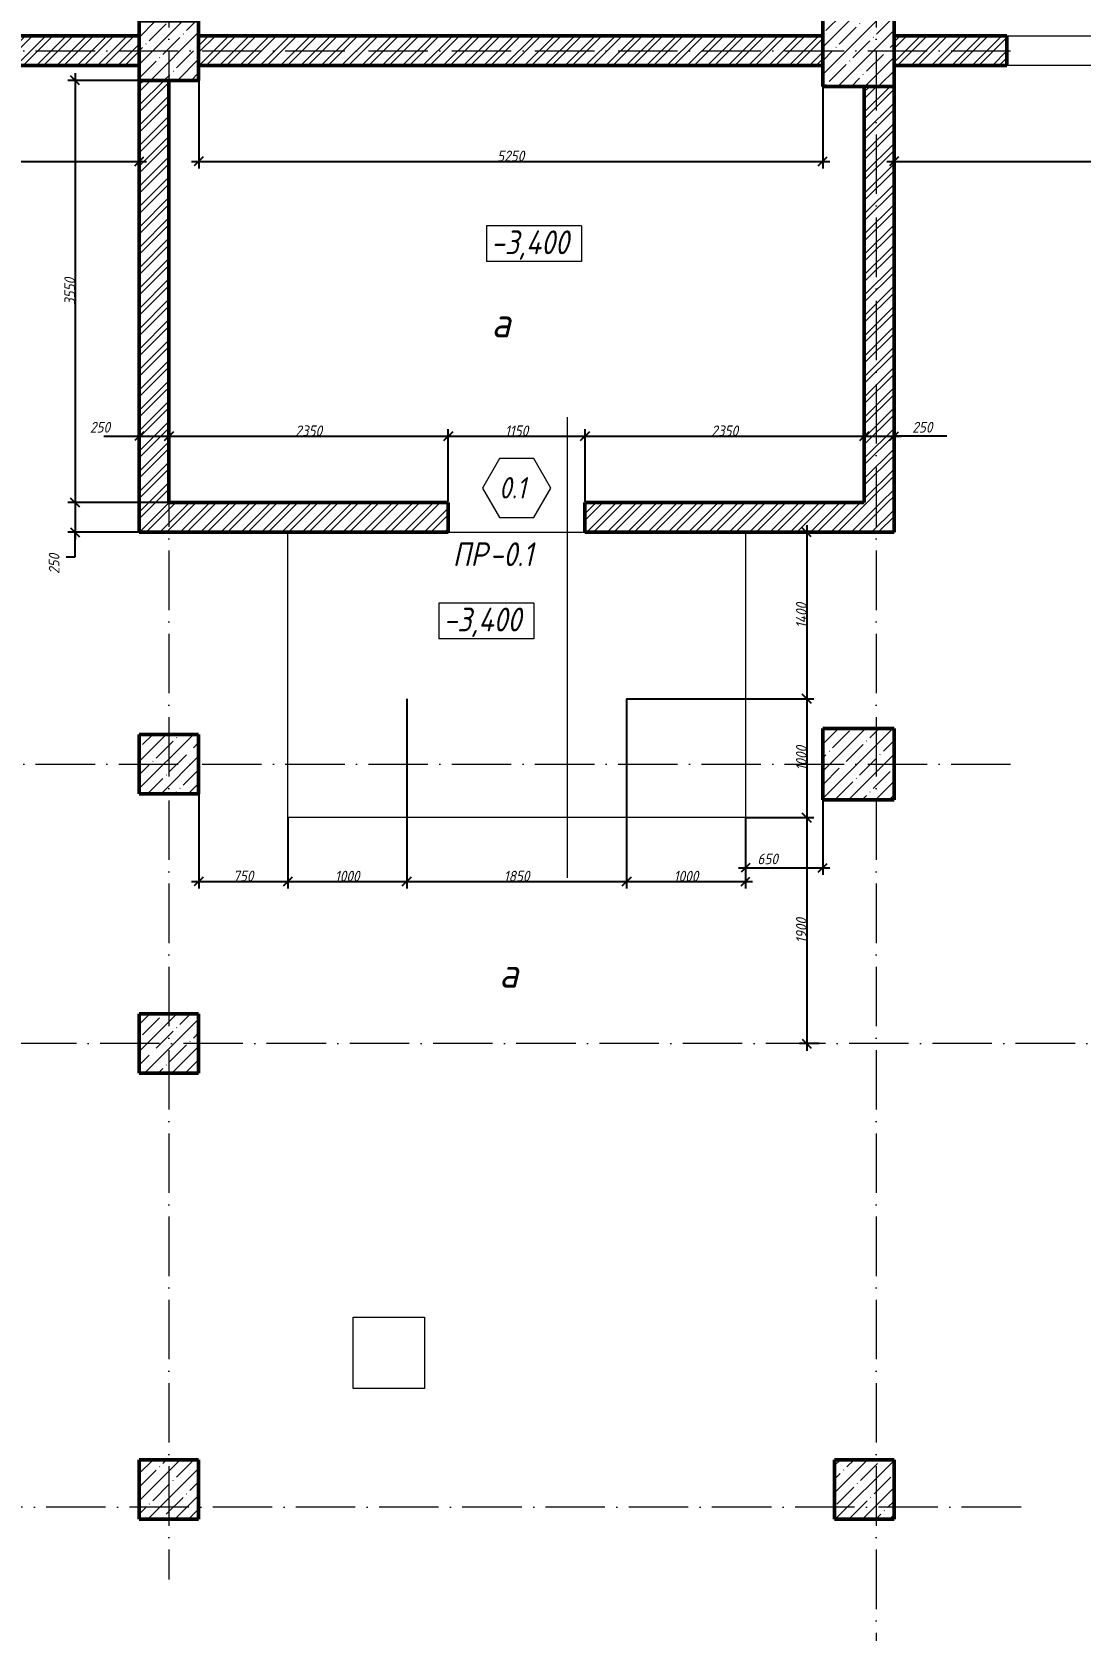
# Model space of a CAD drawing. Header units: millimetres. Extents: x -401725 to 250493, y 305116 to 802890.
# Drawn here: x -268754 to -259937, y 470415 to 483854 of the extents above; entities that cross this region are included whole.
import ezdxf

# ---------------------------------------------------------------- set-up
doc = ezdxf.new("R2010")
doc.units = ezdxf.units.MM
doc.linetypes.add('200_ШТРИХ_ш1п0_6_', pattern=[160, 100, -60])
doc.linetypes.add('50_200_ШТРИХ_1Т_ш5_п1_п1_', pattern=[700, 500, -100, 0, -100])
for name, color, linetype, lineweight in [('A-____-____-DIMS', 7, 'Continuous', 9), ('A-____-NOTE-TEXT', 7, 'Continuous', 9), ('A-DOOR-____-IDEN', 7, 'Continuous', 9), ('A-FLOR-____-OTLN', 7, 'Continuous', 9), ('A-GENM-____-IDEN', 7, 'Continuous', 9), ('A-WALL-____-MCUT-2', 7, 'Continuous', 50), ('G-____-____-DIMS', 7, 'Continuous', 9), ('S-COLS-____-MCUT', 7, 'Continuous', 50), ('S-COLS-____-OTLN', 7, 'Continuous', 9), ('S-GRID-____-OTLN-1', 7, '50_200_ШТРИХ_1Т_ш5_п1_п1_', 9)]:
    doc.layers.add(name, color=color, linetype=linetype, lineweight=lineweight)
for name, color, linetype, lineweight, true_color in [('A-DETL-GENF-OTLN-4', 9, '200_ШТРИХ_ш1п0_6_', 9, 0x808080), ('A-DETL-GENF-OTLN-5', 7, 'Continuous', 5, 0xc0c0c0), ('A-WALL-____-OTLN-1', 7, 'Continuous', 9, 0x800000), ('A-WALL-____-PATT-2', 7, 'Continuous', 9, 0x787878)]:
    doc.layers.add(name, color=color, linetype=linetype, lineweight=lineweight, true_color=true_color)
doc.styles.add('ISOCPEUR_I', font='isocpeui.ttf', dxfattribs={"width": 0.9, "height": 2.5})
doc.styles.add('ISOCPEUR_I_2', font='isocpeui.ttf', dxfattribs={"width": 0.85, "height": 2.3})
doc.styles.add('ISOCPEUR_I_6', font='isocpeui.ttf', dxfattribs={"width": 0.85, "height": 3.5})
doc.styles.add('ISOCPEUR_I_7', font='isocpeui.ttf', dxfattribs={"width": 0.9, "height": 90})
doc.dimstyles.new('ISO-1_8_0_9К_СРЕДНИЙ_Кладочные', dxfattribs={"dimscale": 304.8, "dimtxt": 89.638306, "dimasz": 0.246063, "dimexe": 0.19685, "dimexo": 0, "dimgap": 0, "dimtad": 1, "dimdec": 3, "dimrnd": 0.001, "dimdsep": 46, "dimtxsty": 'ISOCPEUR_I_7', "dimblk1": 'OBLIQUE', "dimblk2": 'OBLIQUE', "dimsah": 1, "dimcen": 0.09, "dimdle": 0.19685, "dimazin": 0, "dimtfac": 1, "dimtdec": 4, "dimtix": 1, "dimtmove": 2, "dimatfit": 3, "dimfxl": 1, "dimtvp": 1, "dimtolj": 1, "dimtzin": 0, "dimarcsym": 2})
doc.dimstyles.new('ISO-1_8_0_9К_СРЕДНИЙ_Кладочные_1', dxfattribs={"dimscale": 304.8, "dimtxt": 89.638306, "dimasz": 0.246063, "dimexe": 0.19685, "dimexo": 0, "dimgap": 0, "dimtad": 1, "dimdec": 3, "dimrnd": 0.001, "dimdsep": 46, "dimtxsty": 'ISOCPEUR_I_7', "dimblk1": 'OBLIQUE', "dimblk2": 'OBLIQUE', "dimsah": 1, "dimcen": 0.09, "dimdle": 0.19685, "dimazin": 0, "dimtfac": 1, "dimtdec": 4, "dimtix": 1, "dimtmove": 0, "dimatfit": 3, "dimfxl": 1, "dimtvp": 1, "dimtolj": 1, "dimtzin": 0, "dimarcsym": 2})
doc.dimstyles.new('ISO-1_8_0_9К_СРЕДНИЙ_Кладочные_2', dxfattribs={"dimscale": 304.8, "dimtxt": 89.638306, "dimasz": 0.246063, "dimexe": 0.19685, "dimexo": 0, "dimgap": 0, "dimtad": 1, "dimdec": 3, "dimrnd": 0.001, "dimdsep": 46, "dimtxsty": 'ISOCPEUR_I_7', "dimblk1": 'OBLIQUE', "dimblk2": 'OBLIQUE', "dimsah": 1, "dimcen": 0.09, "dimdle": 0.19685, "dimazin": 0, "dimtfac": 1, "dimtdec": 4, "dimtix": 1, "dimtmove": 1, "dimatfit": 3, "dimfxl": 1, "dimtvp": 1, "dimtolj": 1, "dimtzin": 0, "dimarcsym": 2})
pattern_1 = [(45, (-350751.34, 459015.94), (-85.53659, 85.53659), []), (45, (-350694.32, 459015.94), (-85.53659, 85.53659), [])]

# ---------------------------------------------------------------- blocks, each defined once
blk = doc.blocks.new('BSC_Колонна _Прямоугольная - 500х500-V7-АР1_Кладочный план подвала в осях 1-64_А-ГГ')
at = {"layer": 'S-COLS-____-OTLN'}
h = blk.add_hatch(dxfattribs=at)
h.set_pattern_fill('FP_16', color=256, style=0, pattern_type=2)
h.set_pattern_definition([(45, (-89000, -12581.04), (-114.04925, 114.04925), []), (45, (-88885.95, -12581.04), (-114.04925, 114.04925), [201.613, -40.323, 3.353, -36.97])])
h.paths.add_polyline_path([(-250, -250), (250, -250), (250, 250), (-250, 250)], flags=0)
at = {"layer": 'S-COLS-____-MCUT'}
for p, q in [((250, 250), (-250, 250)), ((-250, 250), (-250, -250)), ((250, -250), (250, 250)), ((-250, -250), (250, -250))]:
    blk.add_line(p, q, dxfattribs=at)
blk = doc.blocks.new('BSC_Колонна _Прямоугольная - 600х600-V13-АР1_Кладочный план подвала в осях 1-64_А-ГГ')
at = {"layer": 'S-COLS-____-OTLN'}
h = blk.add_hatch(dxfattribs=at)
h.set_pattern_fill('FP_23', color=256, style=0, pattern_type=2)
h.set_pattern_definition([(45, (-88950, -24681.04), (-114.04925, 114.04925), []), (45, (-88835.95, -24681.04), (-114.04925, 114.04925), [201.613, -40.323, 3.353, -36.97])])
h.paths.add_polyline_path([(-300, -300), (300, -300), (300, 300), (-300, 300)], flags=0)
at = {"layer": 'S-COLS-____-MCUT'}
for p, q in [((300, 300), (-300, 300)), ((-300, 300), (-300, -300)), ((300, -300), (300, 300)), ((-300, -300), (300, -300))]:
    blk.add_line(p, q, dxfattribs=at)
blk = doc.blocks.new('BSC_Колонна _Прямоугольная - 600х600-V14-АР1_Кладочный план подвала в осях 1-64_А-ГГ')
at = {"layer": 'S-COLS-____-OTLN'}
h = blk.add_hatch(dxfattribs=at)
h.set_pattern_fill('FP_24', color=256, style=0, pattern_type=2)
h.set_pattern_definition([(45, (-88950, -18681.04), (-114.04925, 114.04925), []), (45, (-88835.95, -18681.04), (-114.04925, 114.04925), [201.613, -40.323, 3.353, -36.97])])
h.paths.add_polyline_path([(-300, -300), (300, -300), (300, 300), (-300, 300)], flags=0)
at = {"layer": 'S-COLS-____-MCUT'}
for p, q in [((300, 300), (-300, 300)), ((-300, 300), (-300, -300)), ((300, -300), (300, 300)), ((-300, -300), (300, -300))]:
    blk.add_line(p, q, dxfattribs=at)
blk = doc.blocks.new('BSC_Колонна _Прямоугольная - 500х500-V18-АР1_Кладочный план подвала в осях 1-64_А-ГГ')
at = {"layer": 'S-COLS-____-OTLN'}
h = blk.add_hatch(dxfattribs=at)
h.set_pattern_fill('FP_28', color=256, style=0, pattern_type=2)
h.set_pattern_definition([(45, (-83150, -12581.04), (-114.04925, 114.04925), []), (45, (-83035.95, -12581.04), (-114.04925, 114.04925), [201.613, -40.323, 3.353, -36.97])])
h.paths.add_polyline_path([(-250, -250), (250, -250), (250, 250), (-250, 250)], flags=0)
at = {"layer": 'S-COLS-____-MCUT'}
for p, q in [((250, 250), (-250, 250)), ((-250, 250), (-250, -250)), ((250, -250), (250, 250)), ((-250, -250), (250, -250))]:
    blk.add_line(p, q, dxfattribs=at)
blk = doc.blocks.new('BSC_Колонна _Прямоугольная - 500х500-V21-АР1_Кладочный план подвала в осях 1-64_А-ГГ')
at = {"layer": 'S-COLS-____-OTLN'}
h = blk.add_hatch(dxfattribs=at)
h.set_pattern_fill('FP_32', color=256, style=0, pattern_type=2)
h.set_pattern_definition([(45, (-83150, -24681.04), (-114.04925, 114.04925), []), (45, (-83035.95, -24681.04), (-114.04925, 114.04925), [201.613, -40.323, 3.353, -36.97])])
h.paths.add_polyline_path([(-250, -250), (250, -250), (250, 250), (-250, 250)], flags=0)
at = {"layer": 'S-COLS-____-MCUT'}
for p, q in [((250, 250), (-250, 250)), ((-250, 250), (-250, -250)), ((250, -250), (250, 250)), ((-250, -250), (250, -250))]:
    blk.add_line(p, q, dxfattribs=at)
blk = doc.blocks.new('BSC_Колонна _Прямоугольная - 500х500-V23-АР1_Кладочный план подвала в осях 1-64_А-ГГ')
at = {"layer": 'S-COLS-____-OTLN'}
h = blk.add_hatch(dxfattribs=at)
h.set_pattern_fill('FP_34', color=256, style=0, pattern_type=2)
h.set_pattern_definition([(45, (-83150, -18681.04), (-114.04925, 114.04925), []), (45, (-83035.95, -18681.04), (-114.04925, 114.04925), [201.613, -40.323, 3.353, -36.97])])
h.paths.add_polyline_path([(-250, -250), (250, -250), (250, 250), (-250, 250)], flags=0)
at = {"layer": 'S-COLS-____-MCUT'}
for p, q in [((250, 250), (-250, 250)), ((-250, 250), (-250, -250)), ((250, -250), (250, 250)), ((-250, -250), (250, -250))]:
    blk.add_line(p, q, dxfattribs=at)
blk = doc.blocks.new('BSC_Колонна _Прямоугольная - 500х500-V25-АР1_Кладочный план подвала в осях 1-64_А-ГГ')
at = {"layer": 'S-COLS-____-OTLN'}
h = blk.add_hatch(dxfattribs=at)
h.set_pattern_fill('FP_36', color=256, style=0, pattern_type=2)
h.set_pattern_definition([(45, (-83150, -16331.04), (-114.04925, 114.04925), []), (45, (-83035.95, -16331.04), (-114.04925, 114.04925), [201.613, -40.323, 3.353, -36.97])])
h.paths.add_polyline_path([(-250, -250), (250, -250), (250, 250), (-250, 250)], flags=0)
at = {"layer": 'S-COLS-____-MCUT'}
for p, q in [((250, 250), (-250, 250)), ((-250, 250), (-250, -250)), ((250, -250), (250, 250)), ((-250, -250), (250, -250))]:
    blk.add_line(p, q, dxfattribs=at)
blk = doc.blocks.new('DET_L_Имитация разреза_ISO2-5 - Влево-35542105-АР1_Кладочный план подвала в осях 1-64_А-ГГ')
at = {"layer": 'A-DETL-GENF-OTLN-5'}
blk.add_line((143, 0), (4017, 0), dxfattribs=at)
blk = doc.blocks.new('Высотные отметки - 9_5х3_5_h_-17668430-АР1_Кладочный план подвала в осях 1-64_А-ГГ')
at = {"layer": 'G-____-____-DIMS'}
for p, q in [((-4, 3), (-4, 0)), ((4, 3), (-4, 3)), ((4, 3), (4, 0)), ((4, 0), (-4, 0))]:
    blk.add_line(p, q, dxfattribs=at)
blk = doc.blocks.new('_Oblique')
at = {"color": 0, "linetype": 'ByBlock', "lineweight": -2}
blk.add_line((-0.5, -0.5), (0.5, 0.5), dxfattribs=at)
blk = doc.blocks.new('*D8267')
at = {"layer": 'A-____-____-DIMS', "color": 0, "lineweight": -2, "transparency": 16777216}
for p, q in [((-262236, 479707), (-262236, 478187)), ((-262751, 479647), (-262176, 479647)), ((-263751, 478247), (-262176, 478247))]:
    blk.add_line(p, q, dxfattribs=at)
at = {"layer": 'Defpoints', "color": 0, "transparency": 16777216}
for p in [(-262751, 479647), (-263751, 478247), (-262236, 478247)]:
    blk.add_point(p, dxfattribs=at)
at = {"layer": 'A-____-____-DIMS', "color": 0, "lineweight": -2, "transparency": 16777216, "xscale": 75, "yscale": 75, "zscale": 75}
for p, rotation in [((-262236, 479647), 90), ((-262236, 478247), 270)]:
    blk.add_blockref('_Oblique', p, dxfattribs=dict(at, rotation=rotation))
at = {"layer": 'A-____-____-DIMS', "color": 0, "transparency": 16777216, "insert": (-262281, 478947), "char_height": 90, "width": 521.28, "attachment_point": 5, "rotation": 90, "style": 'ISOCPEUR_I_7'}
blk.add_mtext('\\A1;1400', dxfattribs=at)
blk = doc.blocks.new('*D8268')
at = {"layer": 'A-____-____-DIMS', "color": 0, "lineweight": -2, "transparency": 16777216}
for p, q in [((-263751, 478247), (-262176, 478247)), ((-262236, 478307), (-262236, 477187)), ((-262751, 477247), (-262176, 477247))]:
    blk.add_line(p, q, dxfattribs=at)
at = {"layer": 'Defpoints', "color": 0, "transparency": 16777216}
for p in [(-263751, 478247), (-262751, 477247), (-262236, 477247)]:
    blk.add_point(p, dxfattribs=at)
at = {"layer": 'A-____-____-DIMS', "color": 0, "lineweight": -2, "transparency": 16777216, "xscale": 75, "yscale": 75, "zscale": 75}
for p, rotation in [((-262236, 478247), 90), ((-262236, 477247), 270)]:
    blk.add_blockref('_Oblique', p, dxfattribs=dict(at, rotation=rotation))
at = {"layer": 'A-____-____-DIMS', "color": 0, "transparency": 16777216, "insert": (-262281, 477747), "char_height": 90, "width": 504.73, "attachment_point": 5, "rotation": 90, "style": 'ISOCPEUR_I_7'}
blk.add_mtext('\\A1;1000', dxfattribs=at)
blk = doc.blocks.new('*D8269')
at = {"layer": 'A-____-____-DIMS', "color": 0, "lineweight": -2, "transparency": 16777216}
for p, q in [((-262751, 477247), (-262176, 477247)), ((-262236, 477307), (-262236, 475287)), ((-262130, 475347), (-262296, 475347))]:
    blk.add_line(p, q, dxfattribs=at)
at = {"layer": 'Defpoints', "color": 0, "transparency": 16777216}
for p in [(-262751, 477247), (-262236, 475347), (-262130, 475347)]:
    blk.add_point(p, dxfattribs=at)
at = {"layer": 'A-____-____-DIMS', "color": 0, "lineweight": -2, "transparency": 16777216, "xscale": 75, "yscale": 75, "zscale": 75}
for p, rotation in [((-262236, 477247), 90), ((-262236, 475347), 270)]:
    blk.add_blockref('_Oblique', p, dxfattribs=dict(at, rotation=rotation))
at = {"layer": 'A-____-____-DIMS', "color": 0, "transparency": 16777216, "insert": (-262281, 476297), "char_height": 90, "width": 504.73, "attachment_point": 5, "rotation": 90, "style": 'ISOCPEUR_I_7'}
blk.add_mtext('\\A1;1900', dxfattribs=at)
blk = doc.blocks.new('*D8270')
at = {"layer": 'A-____-____-DIMS', "color": 0, "lineweight": -2, "transparency": 16777216}
for p, q in [((-267351, 477447), (-267351, 476650)), ((-266601, 477247), (-266601, 476650)), ((-267411, 476710), (-266541, 476710))]:
    blk.add_line(p, q, dxfattribs=at)
at = {"layer": 'Defpoints', "color": 0, "transparency": 16777216}
for p in [(-267351, 477447), (-266601, 477247), (-266601, 476710)]:
    blk.add_point(p, dxfattribs=at)
at = {"layer": 'A-____-____-DIMS', "color": 0, "lineweight": -2, "transparency": 16777216, "xscale": 75, "yscale": 75, "zscale": 75, "rotation": 180}
blk.add_blockref('_Oblique', (-267351, 476710), dxfattribs=at)
at = {"layer": 'A-____-____-DIMS', "color": 0, "lineweight": -2, "transparency": 16777216, "xscale": 75, "yscale": 75, "zscale": 75}
blk.add_blockref('_Oblique', (-266601, 476710), dxfattribs=at)
at = {"layer": 'A-____-____-DIMS', "color": 0, "transparency": 16777216, "insert": (-266976, 476756), "char_height": 90, "width": 409.58, "attachment_point": 5, "style": 'ISOCPEUR_I_7'}
blk.add_mtext('\\A1;750', dxfattribs=at)
blk = doc.blocks.new('*D8271')
at = {"layer": 'A-____-____-DIMS', "color": 0, "lineweight": -2, "transparency": 16777216}
for p, q in [((-265601, 478247), (-265601, 476650)), ((-266601, 477247), (-266601, 476650)), ((-266661, 476710), (-265541, 476710))]:
    blk.add_line(p, q, dxfattribs=at)
at = {"layer": 'Defpoints', "color": 0, "transparency": 16777216}
for p in [(-265601, 478247), (-266601, 477247), (-265601, 476710)]:
    blk.add_point(p, dxfattribs=at)
at = {"layer": 'A-____-____-DIMS', "color": 0, "lineweight": -2, "transparency": 16777216, "xscale": 75, "yscale": 75, "zscale": 75, "rotation": 180}
blk.add_blockref('_Oblique', (-266601, 476710), dxfattribs=at)
at = {"layer": 'A-____-____-DIMS', "color": 0, "lineweight": -2, "transparency": 16777216, "xscale": 75, "yscale": 75, "zscale": 75}
blk.add_blockref('_Oblique', (-265601, 476710), dxfattribs=at)
at = {"layer": 'A-____-____-DIMS', "color": 0, "transparency": 16777216, "insert": (-266101, 476755), "char_height": 90, "width": 504.73, "attachment_point": 5, "style": 'ISOCPEUR_I_7'}
blk.add_mtext('\\A1;1000', dxfattribs=at)
blk = doc.blocks.new('*D8272')
at = {"layer": 'A-____-____-DIMS', "color": 0, "lineweight": -2, "transparency": 16777216}
for p, q in [((-265601, 478247), (-265601, 476650)), ((-263751, 478247), (-263751, 476650)), ((-265661, 476710), (-263691, 476710))]:
    blk.add_line(p, q, dxfattribs=at)
at = {"layer": 'Defpoints', "color": 0, "transparency": 16777216}
for p in [(-265601, 478247), (-263751, 478247), (-263751, 476710)]:
    blk.add_point(p, dxfattribs=at)
at = {"layer": 'A-____-____-DIMS', "color": 0, "lineweight": -2, "transparency": 16777216, "xscale": 75, "yscale": 75, "zscale": 75, "rotation": 180}
blk.add_blockref('_Oblique', (-265601, 476710), dxfattribs=at)
at = {"layer": 'A-____-____-DIMS', "color": 0, "lineweight": -2, "transparency": 16777216, "xscale": 75, "yscale": 75, "zscale": 75}
blk.add_blockref('_Oblique', (-263751, 476710), dxfattribs=at)
at = {"layer": 'A-____-____-DIMS', "color": 0, "transparency": 16777216, "insert": (-264676, 476755), "char_height": 90, "width": 504.73, "attachment_point": 5, "style": 'ISOCPEUR_I_7'}
blk.add_mtext('\\A1;1850', dxfattribs=at)
blk = doc.blocks.new('*D8273')
at = {"layer": 'A-____-____-DIMS', "color": 0, "lineweight": -2, "transparency": 16777216}
for p, q in [((-263751, 478247), (-263751, 476650)), ((-262751, 477247), (-262751, 476650)), ((-263811, 476710), (-262691, 476710))]:
    blk.add_line(p, q, dxfattribs=at)
at = {"layer": 'Defpoints', "color": 0, "transparency": 16777216}
for p in [(-263751, 478247), (-262751, 477247), (-262751, 476710)]:
    blk.add_point(p, dxfattribs=at)
at = {"layer": 'A-____-____-DIMS', "color": 0, "lineweight": -2, "transparency": 16777216, "xscale": 75, "yscale": 75, "zscale": 75, "rotation": 180}
blk.add_blockref('_Oblique', (-263751, 476710), dxfattribs=at)
at = {"layer": 'A-____-____-DIMS', "color": 0, "lineweight": -2, "transparency": 16777216, "xscale": 75, "yscale": 75, "zscale": 75}
blk.add_blockref('_Oblique', (-262751, 476710), dxfattribs=at)
at = {"layer": 'A-____-____-DIMS', "color": 0, "transparency": 16777216, "insert": (-263251, 476755), "char_height": 90, "width": 504.73, "attachment_point": 5, "style": 'ISOCPEUR_I_7'}
blk.add_mtext('\\A1;1000', dxfattribs=at)
blk = doc.blocks.new('*D8274')
at = {"layer": 'A-____-____-DIMS', "color": 0, "lineweight": -2, "transparency": 16777216}
for p, q in [((-262101, 477397), (-262101, 476765)), ((-262751, 477247), (-262751, 476765)), ((-262811, 476825), (-262041, 476825))]:
    blk.add_line(p, q, dxfattribs=at)
at = {"layer": 'Defpoints', "color": 0, "transparency": 16777216}
for p in [(-262101, 477397), (-262751, 477247), (-262101, 476825)]:
    blk.add_point(p, dxfattribs=at)
at = {"layer": 'A-____-____-DIMS', "color": 0, "lineweight": -2, "transparency": 16777216, "xscale": 75, "yscale": 75, "zscale": 75, "rotation": 180}
blk.add_blockref('_Oblique', (-262751, 476825), dxfattribs=at)
at = {"layer": 'A-____-____-DIMS', "color": 0, "lineweight": -2, "transparency": 16777216, "xscale": 75, "yscale": 75, "zscale": 75}
blk.add_blockref('_Oblique', (-262101, 476825), dxfattribs=at)
at = {"layer": 'A-____-____-DIMS', "color": 0, "transparency": 16777216, "insert": (-262651, 476945), "char_height": 90, "width": 409.58, "attachment_point": 1, "line_spacing_factor": 1.149209, "style": 'ISOCPEUR_I_7'}
blk.add_mtext('\\A1;650', dxfattribs=at)
blk = doc.blocks.new('Марка проема - марка проема-27336095-АР1_Кладочный план подвала в осях 1-64_А-ГГ')
at = {"layer": 'A-DOOR-____-IDEN'}
for p, q in [((-1.44, 0.16), (-2.88, -2.33)), ((1.44, 0.16), (-1.44, 0.16)), ((2.88, -2.33), (1.44, 0.16)), ((-2.88, -2.33), (-1.44, -4.82)), ((1.44, -4.82), (2.88, -2.33)), ((-1.44, -4.82), (1.44, -4.82))]:
    blk.add_line(p, q, dxfattribs=at)
blk = doc.blocks.new('*D8197')
at = {"layer": 'A-____-____-DIMS', "color": 0, "lineweight": -2, "transparency": 16777216}
for p, q in [((-267851, 483447), (-268451, 483447)), ((-268391, 483507), (-268391, 479837)), ((-267601, 479897), (-268451, 479897))]:
    blk.add_line(p, q, dxfattribs=at)
at = {"layer": 'Defpoints', "color": 0, "transparency": 16777216}
for p in [(-267851, 483447), (-268391, 479897), (-267601, 479897)]:
    blk.add_point(p, dxfattribs=at)
at = {"layer": 'A-____-____-DIMS', "color": 0, "lineweight": -2, "transparency": 16777216, "xscale": 75, "yscale": 75, "zscale": 75}
for p, rotation in [((-268391, 483447), 90), ((-268391, 479897), 270)]:
    blk.add_blockref('_Oblique', p, dxfattribs=dict(at, rotation=rotation))
at = {"layer": 'A-____-____-DIMS', "color": 0, "transparency": 16777216, "insert": (-268436, 481672), "char_height": 90, "width": 546.1, "attachment_point": 5, "rotation": 90, "style": 'ISOCPEUR_I_7'}
blk.add_mtext('\\A1;3550', dxfattribs=at)
blk = doc.blocks.new('*D8198')
at = {"layer": 'A-____-____-DIMS', "color": 0, "lineweight": -2, "transparency": 16777216}
for p, q in [((-268391, 479957), (-268391, 479587)), ((-267601, 479897), (-268451, 479897)), ((-267851, 479647), (-268451, 479647)), ((-268391, 479441), (-268391, 479647)), ((-268466, 479441), (-268391, 479441))]:
    blk.add_line(p, q, dxfattribs=at)
at = {"layer": 'Defpoints', "color": 0, "transparency": 16777216}
for p in [(-267601, 479897), (-268391, 479647), (-267851, 479647)]:
    blk.add_point(p, dxfattribs=at)
at = {"layer": 'A-____-____-DIMS', "color": 0, "lineweight": -2, "transparency": 16777216, "xscale": 75, "yscale": 75, "zscale": 75}
for p, rotation in [((-268391, 479897), 90), ((-268391, 479647), 270)]:
    blk.add_blockref('_Oblique', p, dxfattribs=dict(at, rotation=rotation))
at = {"layer": 'A-____-____-DIMS', "color": 0, "transparency": 16777216, "insert": (-268612, 479296), "char_height": 90, "width": 409.58, "attachment_point": 1, "rotation": 90, "line_spacing_factor": 1.149209, "style": 'ISOCPEUR_I_7'}
blk.add_mtext('\\A1;250', dxfattribs=at)
blk = doc.blocks.new('*D8199')
at = {"layer": 'A-____-____-DIMS', "color": 0, "lineweight": -2, "transparency": 16777216}
for p, q in [((-267851, 480561), (-267851, 480395)), ((-267601, 480561), (-267601, 480395)), ((-268148, 480455), (-267851, 480455)), ((-267911, 480455), (-267541, 480455))]:
    blk.add_line(p, q, dxfattribs=at)
at = {"layer": 'Defpoints', "color": 0, "transparency": 16777216}
for p in [(-267851, 480561), (-267601, 480561), (-267601, 480455)]:
    blk.add_point(p, dxfattribs=at)
at = {"layer": 'A-____-____-DIMS', "color": 0, "lineweight": -2, "transparency": 16777216, "xscale": 75, "yscale": 75, "zscale": 75, "rotation": 180}
blk.add_blockref('_Oblique', (-267851, 480455), dxfattribs=at)
at = {"layer": 'A-____-____-DIMS', "color": 0, "lineweight": -2, "transparency": 16777216, "xscale": 75, "yscale": 75, "zscale": 75}
blk.add_blockref('_Oblique', (-267601, 480455), dxfattribs=at)
at = {"layer": 'A-____-____-DIMS', "color": 0, "transparency": 16777216, "insert": (-268266, 480575), "char_height": 90, "width": 409.58, "attachment_point": 1, "line_spacing_factor": 1.149209, "style": 'ISOCPEUR_I_7'}
blk.add_mtext('\\A1;250', dxfattribs=at)
blk = doc.blocks.new('*D8200')
at = {"layer": 'A-____-____-DIMS', "color": 0, "lineweight": -2, "transparency": 16777216}
for p, q in [((-267601, 480561), (-267601, 480395)), ((-265251, 479905), (-265251, 480515)), ((-267661, 480455), (-265191, 480455))]:
    blk.add_line(p, q, dxfattribs=at)
at = {"layer": 'Defpoints', "color": 0, "transparency": 16777216}
for p in [(-267601, 480561), (-265251, 480455), (-265251, 479905)]:
    blk.add_point(p, dxfattribs=at)
at = {"layer": 'A-____-____-DIMS', "color": 0, "lineweight": -2, "transparency": 16777216, "xscale": 75, "yscale": 75, "zscale": 75, "rotation": 180}
blk.add_blockref('_Oblique', (-267601, 480455), dxfattribs=at)
at = {"layer": 'A-____-____-DIMS', "color": 0, "lineweight": -2, "transparency": 16777216, "xscale": 75, "yscale": 75, "zscale": 75}
blk.add_blockref('_Oblique', (-265251, 480455), dxfattribs=at)
at = {"layer": 'A-____-____-DIMS', "color": 0, "transparency": 16777216, "insert": (-266426, 480500), "char_height": 90, "width": 546.1, "attachment_point": 5, "style": 'ISOCPEUR_I_7'}
blk.add_mtext('\\A1;2350', dxfattribs=at)
blk = doc.blocks.new('*D8201')
at = {"layer": 'A-____-____-DIMS', "color": 0, "lineweight": -2, "transparency": 16777216}
for p, q in [((-265251, 479905), (-265251, 480515)), ((-264101, 479903), (-264101, 480515)), ((-265311, 480455), (-264041, 480455))]:
    blk.add_line(p, q, dxfattribs=at)
at = {"layer": 'Defpoints', "color": 0, "transparency": 16777216}
for p in [(-264101, 480455), (-265251, 479905), (-264101, 479903)]:
    blk.add_point(p, dxfattribs=at)
at = {"layer": 'A-____-____-DIMS', "color": 0, "lineweight": -2, "transparency": 16777216, "xscale": 75, "yscale": 75, "zscale": 75, "rotation": 180}
blk.add_blockref('_Oblique', (-265251, 480455), dxfattribs=at)
at = {"layer": 'A-____-____-DIMS', "color": 0, "lineweight": -2, "transparency": 16777216, "xscale": 75, "yscale": 75, "zscale": 75}
blk.add_blockref('_Oblique', (-264101, 480455), dxfattribs=at)
at = {"layer": 'A-____-____-DIMS', "color": 0, "transparency": 16777216, "insert": (-264676, 480500), "char_height": 90, "width": 463.36, "attachment_point": 5, "style": 'ISOCPEUR_I_7'}
blk.add_mtext('\\A1;1150', dxfattribs=at)
blk = doc.blocks.new('*D8202')
at = {"layer": 'A-____-____-DIMS', "color": 0, "lineweight": -2, "transparency": 16777216}
for p, q in [((-264101, 479903), (-264101, 480515)), ((-261751, 480561), (-261751, 480395)), ((-264161, 480455), (-261691, 480455))]:
    blk.add_line(p, q, dxfattribs=at)
at = {"layer": 'Defpoints', "color": 0, "transparency": 16777216}
for p in [(-261751, 480561), (-261751, 480455), (-264101, 479903)]:
    blk.add_point(p, dxfattribs=at)
at = {"layer": 'A-____-____-DIMS', "color": 0, "lineweight": -2, "transparency": 16777216, "xscale": 75, "yscale": 75, "zscale": 75, "rotation": 180}
blk.add_blockref('_Oblique', (-264101, 480455), dxfattribs=at)
at = {"layer": 'A-____-____-DIMS', "color": 0, "lineweight": -2, "transparency": 16777216, "xscale": 75, "yscale": 75, "zscale": 75}
blk.add_blockref('_Oblique', (-261751, 480455), dxfattribs=at)
at = {"layer": 'A-____-____-DIMS', "color": 0, "transparency": 16777216, "insert": (-262926, 480500), "char_height": 90, "width": 546.1, "attachment_point": 5, "style": 'ISOCPEUR_I_7'}
blk.add_mtext('\\A1;2350', dxfattribs=at)
blk = doc.blocks.new('*D8203')
at = {"layer": 'A-____-____-DIMS', "color": 0, "lineweight": -2, "transparency": 16777216}
for p, q in [((-261751, 480561), (-261751, 480395)), ((-261501, 480561), (-261501, 480395)), ((-261811, 480455), (-261441, 480455)), ((-261057, 480455), (-261501, 480455))]:
    blk.add_line(p, q, dxfattribs=at)
at = {"layer": 'Defpoints', "color": 0, "transparency": 16777216}
for p in [(-261751, 480561), (-261501, 480561), (-261501, 480455)]:
    blk.add_point(p, dxfattribs=at)
at = {"layer": 'A-____-____-DIMS', "color": 0, "lineweight": -2, "transparency": 16777216, "xscale": 75, "yscale": 75, "zscale": 75, "rotation": 180}
blk.add_blockref('_Oblique', (-261751, 480455), dxfattribs=at)
at = {"layer": 'A-____-____-DIMS', "color": 0, "lineweight": -2, "transparency": 16777216, "xscale": 75, "yscale": 75, "zscale": 75}
blk.add_blockref('_Oblique', (-261501, 480455), dxfattribs=at)
at = {"layer": 'A-____-____-DIMS', "color": 0, "transparency": 16777216, "insert": (-261348, 480575), "char_height": 90, "width": 409.58, "attachment_point": 1, "line_spacing_factor": 1.149209, "style": 'ISOCPEUR_I_7'}
blk.add_mtext('\\A1;250', dxfattribs=at)
blk = doc.blocks.new('*D8204')
at = {"layer": 'A-____-____-DIMS', "color": 0, "lineweight": -2, "transparency": 16777216}
for p, q in [((-267351, 483572), (-267351, 482706)), ((-262101, 483572), (-262101, 482706)), ((-267411, 482766), (-262041, 482766))]:
    blk.add_line(p, q, dxfattribs=at)
at = {"layer": 'Defpoints', "color": 0, "transparency": 16777216}
for p in [(-267351, 483572), (-262101, 483572), (-262101, 482766)]:
    blk.add_point(p, dxfattribs=at)
at = {"layer": 'A-____-____-DIMS', "color": 0, "lineweight": -2, "transparency": 16777216, "xscale": 75, "yscale": 75, "zscale": 75, "rotation": 180}
blk.add_blockref('_Oblique', (-267351, 482766), dxfattribs=at)
at = {"layer": 'A-____-____-DIMS', "color": 0, "lineweight": -2, "transparency": 16777216, "xscale": 75, "yscale": 75, "zscale": 75}
blk.add_blockref('_Oblique', (-262101, 482766), dxfattribs=at)
at = {"layer": 'A-____-____-DIMS', "color": 0, "transparency": 16777216, "insert": (-264726, 482811), "char_height": 90, "width": 546.1, "attachment_point": 5, "style": 'ISOCPEUR_I_7'}
blk.add_mtext('\\A1;5250', dxfattribs=at)
blk = doc.blocks.new('*D8213')
at = {"layer": 'A-____-____-DIMS', "color": 0, "lineweight": -2, "transparency": 16777216}
for p, q in [((-272751, 483572), (-272751, 482706)), ((-267851, 483572), (-267851, 482706)), ((-272811, 482766), (-267791, 482766))]:
    blk.add_line(p, q, dxfattribs=at)
at = {"layer": 'Defpoints', "color": 0, "transparency": 16777216}
for p in [(-272751, 483572), (-267851, 483572), (-267851, 482766)]:
    blk.add_point(p, dxfattribs=at)
at = {"layer": 'A-____-____-DIMS', "color": 0, "lineweight": -2, "transparency": 16777216, "xscale": 75, "yscale": 75, "zscale": 75, "rotation": 180}
blk.add_blockref('_Oblique', (-272751, 482766), dxfattribs=at)
at = {"layer": 'A-____-____-DIMS', "color": 0, "lineweight": -2, "transparency": 16777216, "xscale": 75, "yscale": 75, "zscale": 75}
blk.add_blockref('_Oblique', (-267851, 482766), dxfattribs=at)
at = {"layer": 'A-____-____-DIMS', "color": 0, "transparency": 16777216, "insert": (-270301, 482811), "char_height": 90, "width": 562.65, "attachment_point": 5, "style": 'ISOCPEUR_I_7'}
blk.add_mtext('\\A1;4900', dxfattribs=at)
blk = doc.blocks.new('*D8214')
at = {"layer": 'A-____-____-DIMS', "color": 0, "lineweight": -2, "transparency": 16777216}
for p, q in [((-257501, 483822), (-257501, 482706)), ((-261501, 483572), (-261501, 482706)), ((-261561, 482766), (-257441, 482766))]:
    blk.add_line(p, q, dxfattribs=at)
at = {"layer": 'Defpoints', "color": 0, "transparency": 16777216}
for p in [(-257501, 483822), (-261501, 483572), (-257501, 482766)]:
    blk.add_point(p, dxfattribs=at)
at = {"layer": 'A-____-____-DIMS', "color": 0, "lineweight": -2, "transparency": 16777216, "xscale": 75, "yscale": 75, "zscale": 75, "rotation": 180}
blk.add_blockref('_Oblique', (-261501, 482766), dxfattribs=at)
at = {"layer": 'A-____-____-DIMS', "color": 0, "lineweight": -2, "transparency": 16777216, "xscale": 75, "yscale": 75, "zscale": 75}
blk.add_blockref('_Oblique', (-257501, 482766), dxfattribs=at)
at = {"layer": 'A-____-____-DIMS', "color": 0, "transparency": 16777216, "insert": (-259501, 482811), "char_height": 90, "width": 562.65, "attachment_point": 5, "style": 'ISOCPEUR_I_7'}
blk.add_mtext('\\A1;4000', dxfattribs=at)

msp = doc.modelspace()

# ---------------------------------------------------------------- hatches: boundary and pattern name
at = {"layer": 'A-WALL-____-PATT-2'}
h = msp.add_hatch(dxfattribs=at)
h.set_pattern_fill('FP_5', color=256, style=0, pattern_type=2)
h.set_pattern_definition(pattern_1)
h.paths.add_polyline_path([(-267851.3432, 483571.983), (-267851.3432, 483821.983), (-272751.3432, 483821.983), (-272751.3432, 483571.983)], flags=0)
h = msp.add_hatch(dxfattribs=at)
h.set_pattern_fill('FP_5', color=256, style=0, pattern_type=2)
h.set_pattern_definition(pattern_1)
h.paths.add_polyline_path([(-262101.3432, 483571.983), (-262101.3432, 483821.983), (-267351.3432, 483821.983), (-267351.3432, 483571.983), (-265926.5562, 483571.983)], flags=0)
h = msp.add_hatch(dxfattribs=at)
h.set_pattern_fill('FP_5', color=256, style=0, pattern_type=2)
h.set_pattern_definition(pattern_1)
h.paths.add_polyline_path([(-257251.3432, 483571.983), (-257251.3432, 483821.983), (-259351.3432, 483821.983), (-259351.3432, 483571.983), (-258856.5433, 483571.983)], flags=0)
h.paths.add_polyline_path([(-260551.3432, 483571.983), (-260551.3432, 483821.983), (-261501.3432, 483821.983), (-261501.3432, 483571.983)], flags=0)
h = msp.add_hatch(dxfattribs=at)
h.set_pattern_fill('FP_5', color=256, style=0, pattern_type=2)
h.set_pattern_definition(pattern_1)
h.paths.add_polyline_path([(-267601.3432, 479646.983), (-267601.3432, 483446.983), (-267851.3432, 483446.983), (-267851.3432, 479646.983)], flags=0)
h = msp.add_hatch(dxfattribs=at)
h.set_pattern_fill('FP_5', color=256, style=0, pattern_type=2)
h.set_pattern_definition(pattern_1)
h.paths.add_polyline_path([(-261501.3432, 479896.983), (-261501.3432, 483396.983), (-261751.3432, 483396.983), (-261751.3432, 479896.983)], flags=0)
h = msp.add_hatch(dxfattribs=at)
h.set_pattern_fill('FP_5', color=256, style=0, pattern_type=2)
h.set_pattern_definition(pattern_1)
h.paths.add_polyline_path([(-264101.3432, 479646.983), (-261501.3432, 479646.983), (-261501.3432, 479896.983), (-264101.3432, 479896.983)], flags=0)
h.paths.add_polyline_path([(-265926.5562, 479646.983), (-265251.3432, 479646.983), (-265251.3432, 479896.983), (-267601.3432, 479896.983), (-267601.3432, 479646.983)], flags=0)

# ---------------------------------------------------------------- linework, layer by layer
at = {"layer": 'A-FLOR-____-OTLN'}
for p, q in [((-266601.3432, 477246.983), (-266601.3432, 479646.983)), ((-265251.3432, 479646.983), (-264101.3432, 479646.983)), ((-262751.3432, 479646.983), (-262751.3432, 477246.983)), ((-262751.3432, 477246.983), (-266601.3432, 477246.983)), ((-266051.3432, 472446.983), (-266051.3432, 473046.983)), ((-266051.3432, 473046.983), (-265451.3432, 473046.983)), ((-265451.3432, 473046.983), (-265451.3432, 472446.983)), ((-265451.3432, 472446.983), (-266051.3432, 472446.983))]:
    msp.add_line(p, q, dxfattribs=at)
at = {"layer": 'A-WALL-____-MCUT-2'}
for p, q in [((-267851.3432, 483821.983), (-272751.3432, 483821.983)), ((-262101.3432, 483821.983), (-267351.3432, 483821.983)), ((-260551.3432, 483821.983), (-261501.3432, 483821.983)), ((-260551.3432, 483571.983), (-260551.3432, 483821.983)), ((-272751.3432, 483571.983), (-267851.3432, 483571.983)), ((-267351.3432, 483571.983), (-262101.3432, 483571.983)), ((-261501.3432, 483571.983), (-260551.3432, 483571.983)), ((-267851.3432, 483446.983), (-267851.3432, 479646.983)), ((-267601.3432, 479896.983), (-267601.3432, 483446.983)), ((-261751.3432, 483396.983), (-261751.3432, 479896.983)), ((-261501.3432, 479646.983), (-261501.3432, 483396.983)), ((-265251.3432, 479896.983), (-267601.3432, 479896.983)), ((-265251.3432, 479646.983), (-265251.3432, 479896.983)), ((-261751.3432, 479896.983), (-264101.3432, 479896.983)), ((-264101.3432, 479896.983), (-264101.3432, 479646.983)), ((-267851.3432, 479646.983), (-265251.3432, 479646.983)), ((-264101.3432, 479646.983), (-261501.3432, 479646.983))]:
    msp.add_line(p, q, dxfattribs=at)
at = {"layer": 'A-WALL-____-OTLN-1'}
for p, q in [((-260551.3432, 483821.983), (-259351.3432, 483821.983)), ((-259351.3432, 483571.983), (-260551.3432, 483571.983))]:
    msp.add_line(p, q, dxfattribs=at)
at = {"layer": 'S-GRID-____-OTLN-1'}
for p, q in [((-267601.3432, 508896.9006), (-267601.3432, 470838.6753)), ((-261651.3432, 508896.9006), (-261651.3432, 454533.3346)), ((-283424.5728, 483696.983), (-260432.5559, 483696.983)), ((-283424.5728, 477696.983), (-260432.5559, 477696.983)), ((-246676.9366, 475346.983), (-283424.5728, 475346.983)), ((-260432.5559, 471446.983), (-283424.5728, 471446.983))]:
    msp.add_line(p, q, dxfattribs=at)

# ---------------------------------------------------------------- block references
at = {"layer": 'A-DETL-GENF-OTLN-4', "rotation": 269.9999999999998}
msp.add_blockref('DET_L_Имитация разреза_ISO2-5 - Влево-35542105-АР1_Кладочный план подвала в осях 1-64_А-ГГ', (-264251.3432, 480756.983), dxfattribs=at)
at = {"layer": 'A-DOOR-____-IDEN', "xscale": 99.99999999999993, "yscale": 99.99999999999993, "zscale": 99.99999999999993}
msp.add_blockref('Марка проема - марка проема-27336095-АР1_Кладочный план подвала в осях 1-64_А-ГГ', (-264676.3432, 480251.983), dxfattribs=at)
at = {"layer": 'G-____-____-DIMS', "xscale": 99.99999999999993, "yscale": 99.99999999999993, "zscale": 99.99999999999993}
for p in [(-264530.9424, 481924.0626), (-264930.8189, 478751.6535)]:
    msp.add_blockref('Высотные отметки - 9_5х3_5_h_-17668430-АР1_Кладочный план подвала в осях 1-64_А-ГГ', p, dxfattribs=at)
at = {"layer": 'S-COLS-____-OTLN'}
for name, p in [('BSC_Колонна _Прямоугольная - 600х600-V13-АР1_Кладочный план подвала в осях 1-64_А-ГГ', (-261801.3432, 483696.983)), ('BSC_Колонна _Прямоугольная - 500х500-V21-АР1_Кладочный план подвала в осях 1-64_А-ГГ', (-267601.3432, 483696.983)), ('BSC_Колонна _Прямоугольная - 500х500-V23-АР1_Кладочный план подвала в осях 1-64_А-ГГ', (-267601.3432, 477696.983)), ('BSC_Колонна _Прямоугольная - 600х600-V14-АР1_Кладочный план подвала в осях 1-64_А-ГГ', (-261801.3432, 477696.983)), ('BSC_Колонна _Прямоугольная - 500х500-V25-АР1_Кладочный план подвала в осях 1-64_А-ГГ', (-267601.3432, 475346.983)), ('BSC_Колонна _Прямоугольная - 500х500-V18-АР1_Кладочный план подвала в осях 1-64_А-ГГ', (-267601.3432, 471596.983)), ('BSC_Колонна _Прямоугольная - 500х500-V7-АР1_Кладочный план подвала в осях 1-64_А-ГГ', (-261751.3432, 471596.983))]:
    msp.add_blockref(name, p, dxfattribs=at)

# ---------------------------------------------------------------- texts
at = {"layer": 'A-____-NOTE-TEXT', "char_height": 250, "width": 223.670813, "attachment_point": 1, "style": 'ISOCPEUR_I'}
for insert in [(-264888.2336, 481536.0495), (-264823.4647, 476066.2232)]:
    msp.add_mtext('\\fISOCPEUR|b0|i1|c204|p34|;\\W.9;а', dxfattribs=dict(at, insert=insert))
at = {"layer": 'A-DOOR-____-IDEN', "insert": (-264824.1323, 480110.8025), "char_height": 180, "width": 310.253062, "attachment_point": 1, "style": 'ISOCPEUR_I_6'}
msp.add_mtext('0.1', dxfattribs=at)
at = {"layer": 'A-GENM-____-IDEN', "char_height": 200, "attachment_point": 1, "style": 'ISOCPEUR_I_2'}
for s, insert, width in [('ПР', (-265213.862, 479562.0567), 375.18975), ('-0.1', (-264904.2995, 479562.0567), 505.063125)]:
    msp.add_mtext(s, dxfattribs=dict(at, insert=insert, width=width))
at = {"layer": 'G-____-____-DIMS', "char_height": 200, "width": 865.279833, "attachment_point": 1, "line_spacing_factor": 1.149209, "style": 'ISOCPEUR_I_2'}
for insert in [(-264891.4757, 482185.3537), (-265291.3522, 479012.9446)]:
    msp.add_mtext('-3,400', dxfattribs=dict(at, insert=insert))

# ---------------------------------------------------------------- dimensions: what is measured, and where the dimension line sits
at = {"layer": 'A-____-____-DIMS'}
for base, p1, p2, override, picture, middle in [((-257501.3432, 482766.4173), (-261501.3432, 483571.983), (-257501.3432, 483821.983), {"dimtxt": 400, "dimpost": '<>', "dimfxl": 4007.804885}, '*D8214', (-259501.3432, 482811.4173)), ((-267851.3432, 482766.4173), (-272751.3432, 483571.983), (-267851.3432, 483571.983), {"dimtxt": 400, "dimpost": '<>', "dimfxl": 4900}, '*D8213', (-270301.3432, 482811.4173)), ((-262101.3432, 482766.4173), (-267351.3432, 483571.983), (-262101.3432, 483571.983), {"dimtxt": 400, "dimpost": '<>', "dimfxl": 5250}, '*D8204', (-264726.3432, 482811.4173)), ((-265251.3432, 480455.2541), (-267601.3432, 480561.3201), (-265251.3432, 479904.983), {"dimtxt": 400, "dimpost": '<>', "dimfxl": 2439.9341}, '*D8200', (-266426.3432, 480500.2541)), ((-264101.3432, 480455.2541), (-265251.3432, 479904.983), (-264101.3432, 479902.983), {"dimtxt": 400, "dimpost": '<>', "dimfxl": 1150.001739}, '*D8201', (-264676.3432, 480500.2541)), ((-261751.3432, 480455.2541), (-264101.3432, 479902.983), (-261751.3432, 480561.3201), {"dimtxt": 400, "dimpost": '<>', "dimfxl": 2440.472856}, '*D8202', (-262926.3432, 480500.2541)), ((-265601.3432, 476710.2252), (-266601.3432, 477246.983), (-265601.3432, 478246.983), {"dimtxt": 400, "dimpost": '<>', "dimfxl": 1414.213562}, '*D8271', (-266101.3432, 476755.2252)), ((-263751.3432, 476710.2252), (-265601.3432, 478246.983), (-263751.3432, 478246.983), {"dimtxt": 400, "dimpost": '<>', "dimfxl": 1850}, '*D8272', (-264676.3432, 476755.2252)), ((-262751.3432, 476710.2252), (-263751.3432, 478246.983), (-262751.3432, 477246.983), {"dimtxt": 400, "dimpost": '<>', "dimfxl": 1414.213562}, '*D8273', (-263251.3432, 476755.2252)), ((-266601.3432, 476710.2252), (-267351.3432, 477446.983), (-266601.3432, 477246.983), {"dimtxt": 400, "dimpost": '<>', "dimfxl": 776.208735}, '*D8270', (-266976.3432, 476755.8047))]:
    dim = msp.add_linear_dim(base=base, p1=p1, p2=p2, dimstyle='ISO-1_8_0_9К_СРЕДНИЙ_Кладочные', override=override, dxfattribs=at)
    dim.commit()
    dim.dimension.update_dxf_attribs({"geometry": picture, "text_midpoint": middle})
for base, p1, p2, override, picture, middle in [((-268390.8945, 479896.983), (-267851.3432, 483446.983), (-267601.3432, 479896.983), {"dimtxt": 400, "dimpost": '<>', "dimfxl": 3558.79193}, '*D8197', (-268435.8945, 481671.983)), ((-262236.0806, 478246.983), (-262751.3432, 479646.983), (-263751.3432, 478246.983), {"dimtxt": 400, "dimpost": '<>', "dimfxl": 1720.465053}, '*D8267', (-262281.0806, 478946.983)), ((-262236.0806, 477246.983), (-263751.3432, 478246.983), (-262751.3432, 477246.983), {"dimtxt": 400, "dimpost": '<>', "dimfxl": 1414.213562}, '*D8268', (-262281.0806, 477746.983)), ((-262236.0806, 475346.983), (-262751.3432, 477246.983), (-262130.0146, 475346.983), {"dimtxt": 400, "dimpost": '<>', "dimfxl": 1999.012084}, '*D8269', (-262281.0806, 476296.983))]:
    dim = msp.add_linear_dim(base=base, p1=p1, p2=p2, angle=90, dimstyle='ISO-1_8_0_9К_СРЕДНИЙ_Кладочные', override=override, dxfattribs=at)
    dim.commit()
    dim.dimension.update_dxf_attribs({"geometry": picture, "text_midpoint": middle})
for base, p1, p2, dimstyle, override, picture, middle in [((-267601.3432, 480455.2541), (-267851.3432, 480561.3201), (-267601.3432, 480561.3201), 'ISO-1_8_0_9К_СРЕДНИЙ_Кладочные_2', {"dimtxt": 400, "dimpost": '<>', "dimfxl": 250}, '*D8199', (-268061.5229, 480570.4161)), ((-261501.3432, 480455.2541), (-261751.3432, 480561.3201), (-261501.3432, 480561.3201), 'ISO-1_8_0_9К_СРЕДНИЙ_Кладочные_2', {"dimtxt": 400, "dimpost": '<>', "dimfxl": 250}, '*D8203', (-261142.9757, 480570.4161)), ((-262101.3432, 476825.3872), (-262751.3432, 477246.983), (-262101.3432, 477396.983), 'ISO-1_8_0_9К_СРЕДНИЙ_Кладочные_1', {"dimtxt": 400, "dimpost": '<>', "dimfxl": 667.083203}, '*D8274', (-262446.3469, 476825.3872))]:
    dim = msp.add_linear_dim(base=base, p1=p1, p2=p2, dimstyle=dimstyle, override=override, dxfattribs=at)
    dim.commit()
    dim.dimension.update_dxf_attribs({"geometry": picture, "text_midpoint": middle, "dimtype": 160})
dim = msp.add_linear_dim(base=(-268390.8945, 479646.983), p1=(-267601.3432, 479896.983), p2=(-267851.3432, 479646.983), angle=90, dimstyle='ISO-1_8_0_9К_СРЕДНИЙ_Кладочные_2', override={"dimtxt": 400, "dimpost": '<>', "dimfxl": 353.553391}, dxfattribs=at)
dim.commit()
dim.dimension.update_dxf_attribs({"geometry": '*D8198', "text_midpoint": (-268506.0565, 479440.9885), "dimtype": 160, "text_rotation": 90})

doc.saveas('drawing.dxf')
